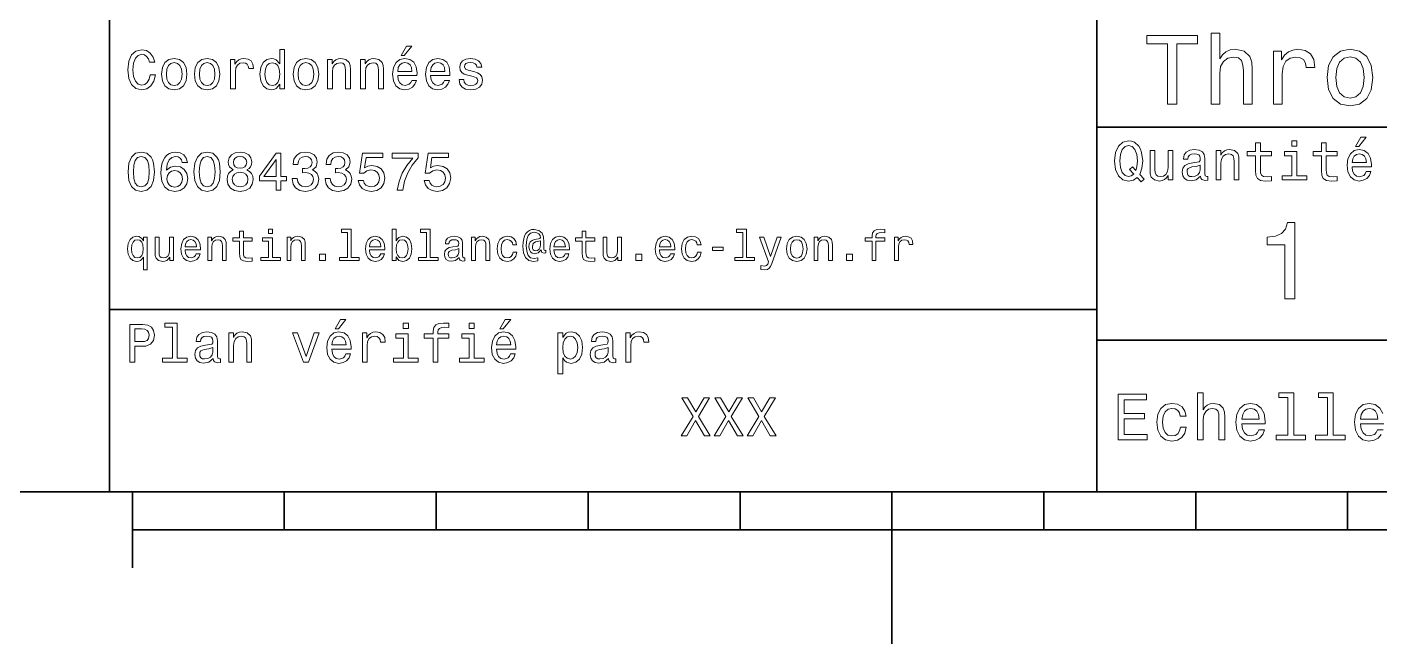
# Model space of a CAD drawing. Extents: x 0 to 297, y 0 to 210.
# Drawn here: x 91.6 to 180.6, y 0 to 40.6 of the extents above; entities that cross this region are included whole.
import ezdxf

# ---------------------------------------------------------------- set-up
doc = ezdxf.new("R2010")
doc.units = 0

msp = doc.modelspace()

# ---------------------------------------------------------------- linework, layer by layer
at = {"color": 7, "lineweight": 35}
for p, q in [((97, 10), (97, 70)), ((162, 10), (162, 70)), ((162, 34), (287, 34)), ((97, 22), (162, 22)), ((162, 20), (287, 20)), ((10, 10), (287, 10)), ((97, 10), (287, 10)), ((98.5, 7.5), (198.5, 7.5))]:
    msp.add_line(p, q, dxfattribs=at)
at = {"color": 7, "lineweight": 35, "ltscale": 0.125}
msp.add_line((98.5, 10), (98.5, 5), dxfattribs=at)
at = {"color": 7, "lineweight": 35, "ltscale": 0.0625}
for p, q in [((108.5, 10), (108.5, 7.5)), ((118.5, 10), (118.5, 7.5)), ((128.5, 10), (128.5, 7.5)), ((138.5, 10), (138.5, 7.5)), ((158.5, 10), (158.5, 7.5)), ((168.5, 10), (168.5, 7.5)), ((178.5, 10), (178.5, 7.5))]:
    msp.add_line(p, q, dxfattribs=at)
at = {"color": 7, "lineweight": 35, "ltscale": 0.25}
msp.add_line((148.5, 10), (148.5, 0), dxfattribs=at)
at = {"color": 7, "lineweight": 13}
for points in [[(169.509369, 35.530258), (170.079971, 35.530258), (170.079971, 37.540344), (170.138336, 38.000721), (170.32637, 38.337894), (170.618164, 38.545387), (171.007202, 38.623199), (171.318451, 38.558357), (171.51297, 38.383286), (171.610229, 38.091499), (171.642654, 37.70245), (171.642654, 35.530258), (172.213257, 35.530258), (172.213257, 37.819164), (172.187317, 38.279537), (172.070602, 38.662102), (171.688049, 39.012245), (171.091507, 39.135445), (170.767288, 39.090057), (170.48848, 38.966858), (170.255051, 38.772331), (170.079971, 38.506485), (170.079971, 40.185879), (169.509369, 40.185879)], [(116.184441, 38.728386), (116.396973, 38.728386), (116.897697, 39.340778), (116.54467, 39.340778)], [(166.649857, 35.530258), (167.246399, 35.530258), (167.246399, 39.485588), (168.608063, 39.485588), (168.608063, 40.030258), (165.281708, 40.030258), (165.281708, 39.485588), (166.649857, 39.485588)], [(99.66787, 37.460373), (99.595818, 37.15778), (99.476944, 36.941643), (99.311241, 36.808357), (99.116714, 36.765129), (98.882568, 36.829971), (98.698845, 37.024494), (98.57637, 37.341499), (98.536743, 37.780979), (98.57637, 38.216858), (98.695244, 38.537464), (98.87896, 38.731987), (99.116714, 38.80043), (99.289627, 38.764408), (99.437317, 38.663544), (99.552597, 38.501442), (99.631844, 38.278099), (99.97406, 38.278099), (99.865997, 38.620316), (99.678673, 38.879681), (99.422913, 39.041786), (99.116714, 39.099422), (98.734871, 39.009365), (98.443085, 38.757202), (98.25576, 38.342937), (98.190926, 37.780979), (98.25576, 37.219021), (98.443085, 36.804756), (98.734871, 36.548992), (99.116714, 36.462536), (99.451729, 36.530979), (99.721901, 36.721901), (99.912827, 37.035301), (100.013687, 37.460373)], [(100.413544, 37.496399), (100.471184, 37.056915), (100.636887, 36.732708), (100.899857, 36.530979), (101.252884, 36.462536), (101.602303, 36.530979), (101.865273, 36.729107), (102.030983, 37.053314), (102.092216, 37.496399), (102.030983, 37.935879), (101.865273, 38.263687), (101.602303, 38.461815), (101.252884, 38.533859), (100.899857, 38.461815), (100.636887, 38.260086), (100.471184, 37.935879)], [(102.58213, 37.496399), (102.639771, 37.056915), (102.805473, 36.732708), (103.068443, 36.530979), (103.421471, 36.462536), (103.770897, 36.530979), (104.033859, 36.729107), (104.19957, 37.053314), (104.260803, 37.496399), (104.19957, 37.935879), (104.033859, 38.263687), (103.770897, 38.461815), (103.421471, 38.533859), (103.068443, 38.461815), (102.805473, 38.260086), (102.639771, 37.935879)], [(104.963257, 36.530979), (105.280258, 36.530979), (105.280258, 37.636887), (105.312683, 37.903458), (105.409943, 38.094379), (105.568443, 38.209652), (105.780983, 38.249279), (105.939484, 38.224064), (106.058357, 38.152016), (106.130402, 38.029537), (106.155617, 37.863831), (106.476227, 37.863831), (106.432999, 38.155621), (106.314117, 38.364552), (106.115997, 38.490635), (105.845825, 38.533859), (105.662102, 38.505043), (105.503601, 38.432995), (105.363113, 38.310516), (105.251442, 38.144814), (105.251442, 38.465416), (104.963257, 38.465416)], [(108.201729, 36.829971), (108.201729, 36.530979), (108.51873, 36.530979), (108.51873, 39.117435), (108.20533, 39.117435), (108.20533, 38.170029), (107.963974, 38.443802), (107.816284, 38.508644), (107.646973, 38.533859), (107.340775, 38.461815), (107.103027, 38.260086), (106.948128, 37.935879), (106.894089, 37.5), (106.948128, 37.064121), (107.103027, 36.736309), (107.340775, 36.530979), (107.646973, 36.462536), (107.816284, 36.487751), (107.967575, 36.552593)], [(109.087898, 37.496399), (109.145531, 37.056915), (109.311241, 36.732708), (109.574203, 36.530979), (109.927231, 36.462536), (110.276657, 36.530979), (110.539627, 36.729107), (110.70533, 37.053314), (110.766571, 37.496399), (110.70533, 37.935879), (110.539627, 38.263687), (110.276657, 38.461815), (109.927231, 38.533859), (109.574203, 38.461815), (109.311241, 38.260086), (109.145531, 37.935879)], [(111.350143, 36.530979), (111.667145, 36.530979), (111.667145, 37.647694), (111.69957, 37.903458), (111.804031, 38.090778), (111.966141, 38.206051), (112.182274, 38.249279), (112.355186, 38.213257), (112.463257, 38.115993), (112.517288, 37.953888), (112.535301, 37.737751), (112.535301, 36.530979), (112.852303, 36.530979), (112.852303, 37.802593), (112.837898, 38.058357), (112.773056, 38.270893), (112.560516, 38.465416), (112.229103, 38.533859), (112.045387, 38.508644), (111.890488, 38.440201), (111.757202, 38.324928), (111.65274, 38.170029), (111.65274, 38.465416), (111.350143, 38.465416)], [(113.51873, 36.530979), (113.835732, 36.530979), (113.835732, 37.647694), (113.868156, 37.903458), (113.972626, 38.090778), (114.134727, 38.206051), (114.350861, 38.249279), (114.523773, 38.213257), (114.631844, 38.115993), (114.685883, 37.953888), (114.703888, 37.737751), (114.703888, 36.530979), (115.020889, 36.530979), (115.020889, 37.802593), (115.006485, 38.058357), (114.941643, 38.270893), (114.729111, 38.465416), (114.39769, 38.533859), (114.213974, 38.508644), (114.059082, 38.440201), (113.925789, 38.324928), (113.821327, 38.170029), (113.821327, 38.465416), (113.51873, 38.465416)], [(115.964699, 37.406338), (117.232712, 37.406338), (117.236313, 37.554035), (117.178673, 37.9683), (117.020172, 38.278099), (116.768013, 38.465416), (116.432999, 38.533859), (116.105186, 38.461815), (115.853027, 38.260086), (115.690918, 37.932278), (115.633286, 37.5), (115.687317, 37.056915), (115.849426, 36.732708), (116.097984, 36.530979), (116.422188, 36.462536), (116.703171, 36.509365), (116.933716, 36.631844), (117.103027, 36.826366), (117.200287, 37.085735), (116.886887, 37.085735), (116.822044, 36.941643), (116.728386, 36.833572), (116.461815, 36.747116), (116.256485, 36.786743), (116.101585, 36.912823), (116.000717, 37.118156), (115.964699, 37.395531)], [(118.133286, 37.406338), (119.401299, 37.406338), (119.4049, 37.554035), (119.34726, 37.9683), (119.188766, 38.278099), (118.9366, 38.465416), (118.601585, 38.533859), (118.273773, 38.461815), (118.021614, 38.260086), (117.859512, 37.932278), (117.801872, 37.5), (117.855911, 37.056915), (118.018013, 36.732708), (118.266571, 36.530979), (118.590775, 36.462536), (118.871758, 36.509365), (119.10231, 36.631844), (119.271614, 36.826366), (119.368881, 37.085735), (119.055481, 37.085735), (118.990631, 36.941643), (118.896973, 36.833572), (118.630402, 36.747116), (118.425072, 36.786743), (118.270172, 36.912823), (118.169312, 37.118156), (118.133286, 37.395531)], [(120.971901, 37.658501), (120.66571, 37.730545), (120.438766, 37.8134), (120.363113, 37.982708), (120.384727, 38.101585), (120.460373, 38.188038), (120.582855, 38.242073), (120.759369, 38.263687), (120.92868, 38.242073), (121.061966, 38.177231), (121.148415, 38.079971), (121.184441, 37.950287), (121.49424, 37.950287), (121.49424, 37.957493), (121.440201, 38.191643), (121.292511, 38.375359), (121.061966, 38.490635), (120.759369, 38.533859), (120.453171, 38.490635), (120.229828, 38.371758), (120.08934, 38.195244), (120.046112, 37.971901), (120.078529, 37.755764), (120.179398, 37.604465), (120.3451, 37.496399), (120.586456, 37.42075), (120.939484, 37.334293), (121.155624, 37.244236), (121.213257, 37.172188), (121.234871, 37.064121), (121.202454, 36.930836), (121.115997, 36.829971), (120.97551, 36.765129), (120.788185, 36.743515), (120.590057, 36.765129), (120.445969, 36.840778), (120.348709, 36.963257), (120.309082, 37.132565), (120.002884, 37.132565), (120.053314, 36.844379), (120.201012, 36.635445), (120.435158, 36.509365), (120.759369, 36.462536), (121.097984, 36.509365), (121.346542, 36.635445), (121.497841, 36.837173), (121.551872, 37.100143), (121.512253, 37.327087), (121.400574, 37.481987), (121.216858, 37.582851)], [(173.626801, 35.530258), (174.197403, 35.530258), (174.197403, 37.520893), (174.255768, 38.000721), (174.430832, 38.344379), (174.716141, 38.551872), (175.098709, 38.623199), (175.384003, 38.577808), (175.597992, 38.448124), (175.727661, 38.227665), (175.773056, 37.929394), (176.350143, 37.929394), (176.272339, 38.454609), (176.058365, 38.830692), (175.701736, 39.057636), (175.215424, 39.135445), (174.884735, 39.083572), (174.599426, 38.953888), (174.346542, 38.733429), (174.145538, 38.435158), (174.145538, 39.012245), (173.626801, 39.012245)], [(177.14769, 37.268009), (177.251434, 36.476944), (177.549713, 35.893372), (178.023056, 35.530258), (178.658508, 35.407059), (179.28746, 35.530258), (179.760803, 35.886887), (180.059082, 36.470459), (180.169312, 37.268009), (180.059082, 38.059078), (179.760803, 38.649136), (179.28746, 39.005764), (178.658508, 39.135445), (178.023056, 39.005764), (177.549713, 38.642651), (177.251434, 38.059078)], [(177.731262, 37.274494), (177.789627, 37.858067), (177.971176, 38.279537), (178.26297, 38.538902), (178.658508, 38.629681), (179.047546, 38.538902), (179.33934, 38.286022), (179.520889, 37.858067), (179.585739, 37.274494), (179.520889, 36.684437), (179.33934, 36.256481), (179.047546, 35.997116), (178.658508, 35.912823), (178.26297, 35.997116), (177.971176, 36.256481), (177.789627, 36.684437)], [(100.737755, 37.5), (100.770172, 37.824207), (100.87104, 38.058357), (101.033142, 38.20245), (101.252884, 38.25288), (101.469017, 38.20245), (101.631126, 38.061958), (101.731987, 37.824207), (101.768013, 37.5), (101.731987, 37.172188), (101.631126, 36.934437), (101.469017, 36.790344), (101.252884, 36.743515), (101.033142, 36.790344), (100.87104, 36.934437), (100.770172, 37.172188)], [(102.906342, 37.5), (102.938759, 37.824207), (103.039627, 38.058357), (103.201729, 38.20245), (103.421471, 38.25288), (103.637611, 38.20245), (103.799713, 38.061958), (103.900574, 37.824207), (103.9366, 37.5), (103.900574, 37.172188), (103.799713, 36.934437), (103.637611, 36.790344), (103.421471, 36.743515), (103.201729, 36.790344), (103.039627, 36.934437), (102.938759, 37.172188)], [(107.701012, 38.249279), (107.909943, 38.198845), (108.068443, 38.058357), (108.162102, 37.824207), (108.198128, 37.5), (108.162102, 37.172188), (108.068443, 36.938038), (107.909943, 36.793949), (107.701012, 36.747116), (107.502884, 36.793949), (107.351585, 36.938038), (107.250717, 37.175793), (107.2183, 37.5), (107.250717, 37.820606), (107.351585, 38.054756), (107.502884, 38.198845)], [(109.412102, 37.5), (109.444527, 37.824207), (109.545387, 38.058357), (109.707489, 38.20245), (109.927231, 38.25288), (110.143372, 38.20245), (110.305473, 38.061958), (110.406342, 37.824207), (110.44236, 37.5), (110.406342, 37.172188), (110.305473, 36.934437), (110.143372, 36.790344), (109.927231, 36.743515), (109.707489, 36.790344), (109.545387, 36.934437), (109.444527, 37.172188)], [(115.964699, 37.672909), (116.004318, 37.921471), (116.101585, 38.105186), (116.249283, 38.216858), (116.443802, 38.256485), (116.634727, 38.216858), (116.782425, 38.105186), (116.872482, 37.921471), (116.9049, 37.672909)], [(118.133286, 37.672909), (118.172913, 37.921471), (118.270172, 38.105186), (118.41787, 38.216858), (118.612396, 38.256485), (118.803314, 38.216858), (118.951012, 38.105186), (119.041069, 37.921471), (119.073486, 37.672909)], [(164.642654, 30.685879), (164.916428, 30.401297), (165.107346, 30.592218), (164.811966, 30.894812), (164.963257, 31.305475), (165.010086, 31.780979), (164.941635, 32.339336), (164.862396, 32.56628), (164.757919, 32.753601), (164.46254, 33.009365), (164.282425, 33.074207), (164.08429, 33.099422), (163.702454, 33.009365), (163.41066, 32.757202), (163.223343, 32.342937), (163.158508, 31.780979), (163.223343, 31.219019), (163.407059, 30.804754), (163.698853, 30.54899), (164.08429, 30.462536), (164.39769, 30.520172)], [(172.438034, 32.130402), (172.438034, 31.161383), (172.459656, 30.847982), (172.560516, 30.631844), (172.762253, 30.505762), (173.104462, 30.462536), (173.479111, 30.480547), (173.479111, 30.754322), (173.205338, 30.732708), (172.956772, 30.761526), (172.823486, 30.851583), (172.765854, 31.002882), (172.755035, 31.215418), (172.755035, 32.130402), (173.479111, 32.130402), (173.479111, 32.400574), (172.755035, 32.400574), (172.755035, 32.966137), (172.438034, 32.966137), (172.438034, 32.400574), (171.890488, 32.400574), (171.890488, 32.130402)], [(175.161377, 33.117435), (174.82637, 33.117435), (174.82637, 32.757202), (175.161377, 32.757202)], [(176.775223, 32.130402), (176.775223, 31.161383), (176.796829, 30.847982), (176.89769, 30.631844), (177.099426, 30.505762), (177.44165, 30.462536), (177.816284, 30.480547), (177.816284, 30.754322), (177.542511, 30.732708), (177.293945, 30.761526), (177.16066, 30.851583), (177.103027, 31.002882), (177.092224, 31.215418), (177.092224, 32.130402), (177.816284, 32.130402), (177.816284, 32.400574), (177.092224, 32.400574), (177.092224, 32.966137), (176.775223, 32.966137), (176.775223, 32.400574), (176.227661, 32.400574), (176.227661, 32.130402)], [(179.015854, 32.728386), (179.228394, 32.728386), (179.729111, 33.340778), (179.376083, 33.340778)], [(98.216141, 31.071325), (98.270172, 30.505762), (98.439484, 30.102304), (98.709656, 29.857347), (99.084297, 29.778097), (99.45533, 29.857347), (99.725502, 30.102304), (99.891212, 30.505762), (99.948845, 31.071325), (99.891212, 31.633286), (99.822769, 31.856628), (99.725502, 32.040344), (99.45533, 32.285301), (99.084297, 32.368156), (98.709656, 32.285301), (98.439484, 32.036743), (98.270172, 31.633286)], [(98.561958, 31.071325), (98.590775, 31.507204), (98.680832, 31.820604), (98.842941, 32.004322), (99.084297, 32.069164), (99.322044, 32.004322), (99.484146, 31.820604), (99.574211, 31.507204), (99.603027, 31.071325), (99.574211, 30.631844), (99.484146, 30.318443), (99.322044, 30.134726), (99.084297, 30.073486), (98.842941, 30.134726), (98.680832, 30.318443), (98.590775, 30.631844)], [(102.117432, 31.676512), (102.048988, 31.9683), (101.890488, 32.184437), (101.645531, 32.321323), (101.328529, 32.368156), (101.115997, 32.342937), (100.932274, 32.274494), (100.770172, 32.162823), (100.633286, 32.004322), (100.525215, 31.806194), (100.445969, 31.56484), (100.395531, 31.280258), (100.381126, 30.959654), (100.438759, 30.448126), (100.615273, 30.077089), (100.899857, 29.853746), (101.288902, 29.778097), (101.638329, 29.842939), (101.9049, 30.012247), (102.077812, 30.278818), (102.139046, 30.617435), (102.077812, 30.959654), (101.912102, 31.222622), (101.656342, 31.388329), (101.33934, 31.445965), (100.997116, 31.373919), (100.741356, 31.168587), (100.795387, 31.56484), (100.91066, 31.849422), (101.087173, 32.01873), (101.33213, 32.076366), (101.512245, 32.04755), (101.649132, 31.971901), (101.739197, 31.845821), (101.786026, 31.676512)], [(102.553314, 31.071325), (102.607346, 30.505762), (102.776657, 30.102304), (103.046829, 29.857347), (103.421471, 29.778097), (103.792511, 29.857347), (104.062683, 30.102304), (104.228386, 30.505762), (104.286026, 31.071325), (104.228386, 31.633286), (104.159943, 31.856628), (104.062683, 32.040344), (103.792511, 32.285301), (103.421471, 32.368156), (103.046829, 32.285301), (102.776657, 32.036743), (102.607346, 31.633286)], [(102.899139, 31.071325), (102.927956, 31.507204), (103.018013, 31.820604), (103.180115, 32.004322), (103.421471, 32.069164), (103.659225, 32.004322), (103.821327, 31.820604), (103.911385, 31.507204), (103.940201, 31.071325), (103.911385, 30.631844), (103.821327, 30.318443), (103.659225, 30.134726), (103.421471, 30.073486), (103.180115, 30.134726), (103.018013, 30.318443), (102.927956, 30.631844)], [(105.143372, 31.197405), (104.959656, 31.09654), (104.833572, 30.956051), (104.754326, 30.779539), (104.729111, 30.567001), (104.786743, 30.246397), (104.952454, 29.997837), (105.222626, 29.839336), (105.590057, 29.778097), (105.953888, 29.839336), (106.22406, 29.997837), (106.389771, 30.246397), (106.451012, 30.567001), (106.422188, 30.779539), (106.346542, 30.956051), (106.216858, 31.09654), (106.036743, 31.197405), (106.180832, 31.283861), (106.2817, 31.402737), (106.342941, 31.546829), (106.364555, 31.723343), (106.306915, 31.979107), (106.155617, 32.184437), (105.91066, 32.317722), (105.590057, 32.368156), (105.265854, 32.317722), (105.020897, 32.184437), (104.865997, 31.979107), (104.811958, 31.723343), (104.829971, 31.546829), (104.891212, 31.402737)], [(105.154182, 31.694523), (105.182999, 31.853025), (105.269455, 31.975504), (105.406342, 32.051151), (105.590057, 32.079971), (105.770172, 32.051151), (105.907059, 31.975504), (105.993515, 31.853025), (106.02594, 31.694523), (105.993515, 31.532419), (105.907059, 31.40634), (105.770172, 31.323486), (105.590057, 31.298271), (105.406342, 31.327089), (105.269455, 31.40634), (105.182999, 31.532419)], [(107.956772, 29.850143), (108.280983, 29.850143), (108.280983, 30.46974), (108.637611, 30.46974), (108.637611, 30.757925), (108.280983, 30.757925), (108.280983, 32.296108), (107.953171, 32.296108), (106.85807, 30.786743), (106.85807, 30.46974), (107.956772, 30.46974)], [(109.019455, 30.635447), (109.019455, 30.610229), (109.077087, 30.264408), (109.246399, 30.005043), (109.51297, 29.839336), (109.865997, 29.778097), (110.240631, 29.839336), (110.521614, 29.997837), (110.701729, 30.25), (110.766571, 30.574207), (110.737755, 30.786743), (110.658501, 30.959654), (110.528816, 31.092939), (110.355911, 31.190201), (110.590057, 31.384726), (110.672913, 31.694523), (110.618874, 31.975504), (110.463974, 32.188038), (110.211815, 32.321323), (109.865997, 32.368156), (109.541786, 32.310516), (109.293228, 32.152016), (109.131126, 31.899855), (109.077087, 31.56484), (109.077087, 31.539625), (109.397697, 31.539625), (109.426514, 31.770172), (109.520172, 31.935879), (109.671471, 32.036743), (109.884003, 32.072765), (110.071327, 32.043949), (110.208214, 31.9683), (110.291069, 31.845821), (110.323486, 31.680115), (110.291069, 31.503601), (110.204613, 31.384726), (110.053314, 31.312679), (109.847984, 31.291065), (109.707489, 31.294668), (109.707489, 31.010086), (109.884003, 31.01729), (110.110947, 30.984869), (110.280258, 30.898415), (110.381126, 30.757925), (110.417145, 30.574207), (110.377518, 30.365273), (110.273056, 30.210375), (110.107346, 30.113111), (109.887604, 30.08069), (109.66066, 30.116714), (109.494957, 30.224783), (109.390488, 30.397694), (109.350861, 30.635447)], [(111.188042, 30.635447), (111.188042, 30.610229), (111.245674, 30.264408), (111.414986, 30.005043), (111.681557, 29.839336), (112.034584, 29.778097), (112.409225, 29.839336), (112.690201, 29.997837), (112.870316, 30.25), (112.935158, 30.574207), (112.906342, 30.786743), (112.827087, 30.959654), (112.697403, 31.092939), (112.524498, 31.190201), (112.758644, 31.384726), (112.841499, 31.694523), (112.78746, 31.975504), (112.632568, 32.188038), (112.380402, 32.321323), (112.034584, 32.368156), (111.710373, 32.310516), (111.461815, 32.152016), (111.299713, 31.899855), (111.245674, 31.56484), (111.245674, 31.539625), (111.566284, 31.539625), (111.5951, 31.770172), (111.688759, 31.935879), (111.840057, 32.036743), (112.052597, 32.072765), (112.239914, 32.043949), (112.376801, 31.9683), (112.459656, 31.845821), (112.492073, 31.680115), (112.459656, 31.503601), (112.373199, 31.384726), (112.221901, 31.312679), (112.016571, 31.291065), (111.876083, 31.294668), (111.876083, 31.010086), (112.052597, 31.01729), (112.279541, 30.984869), (112.448845, 30.898415), (112.549713, 30.757925), (112.585732, 30.574207), (112.546112, 30.365273), (112.441643, 30.210375), (112.27594, 30.113111), (112.056198, 30.08069), (111.829254, 30.116714), (111.663544, 30.224783), (111.559074, 30.397694), (111.519455, 30.635447)], [(113.371033, 30.502161), (113.450287, 30.206772), (113.626801, 29.976225), (113.886169, 29.832132), (114.217575, 29.778097), (114.581413, 29.842939), (114.865997, 30.019451), (115.046112, 30.300432), (115.114555, 30.660662), (115.053314, 30.995676), (114.880402, 31.258644), (114.610229, 31.427954), (114.260803, 31.489193), (113.990631, 31.445965), (113.7817, 31.327089), (113.882568, 32.000721), (114.977661, 32.000721), (114.977661, 32.296108), (113.641212, 32.296108), (113.443085, 30.970461), (113.73127, 30.970461), (113.940201, 31.139769), (114.206772, 31.201008), (114.437317, 31.161383), (114.613831, 31.046108), (114.725502, 30.869596), (114.765129, 30.642651), (114.725502, 30.415705), (114.610229, 30.239193), (114.433716, 30.127522), (114.206772, 30.087896), (114.015854, 30.113111), (113.868156, 30.195965), (113.760086, 30.325647), (113.706055, 30.502161)], [(115.932281, 29.850143), (116.296112, 29.850143), (116.414986, 30.444523), (116.623917, 30.999279), (116.919312, 31.514408), (117.304756, 31.997118), (117.304756, 32.296108), (115.590057, 32.296108), (115.590057, 31.9683), (116.958939, 31.9683), (116.562683, 31.481987), (116.263687, 30.974062), (116.054756, 30.433718)], [(117.708214, 30.502161), (117.78746, 30.206772), (117.963974, 29.976225), (118.223343, 29.832132), (118.554756, 29.778097), (118.918587, 29.842939), (119.203171, 30.019451), (119.383286, 30.300432), (119.451729, 30.660662), (119.390488, 30.995676), (119.217583, 31.258644), (118.947403, 31.427954), (118.597984, 31.489193), (118.327812, 31.445965), (118.118881, 31.327089), (118.219742, 32.000721), (119.314842, 32.000721), (119.314842, 32.296108), (117.978386, 32.296108), (117.780258, 30.970461), (118.068443, 30.970461), (118.277374, 31.139769), (118.543945, 31.201008), (118.774498, 31.161383), (118.951012, 31.046108), (119.062683, 30.869596), (119.10231, 30.642651), (119.062683, 30.415705), (118.947403, 30.239193), (118.770897, 30.127522), (118.543945, 30.087896), (118.353027, 30.113111), (118.20533, 30.195965), (118.09726, 30.325647), (118.043228, 30.502161)], [(164.41571, 30.916426), (164.260803, 30.801151), (164.08429, 30.765129), (163.850143, 30.829971), (163.666428, 31.024494), (163.543945, 31.341497), (163.504318, 31.780979), (163.543945, 32.216858), (163.662827, 32.537464), (163.846542, 32.731987), (164.08429, 32.80043), (164.318451, 32.731987), (164.502167, 32.533859), (164.621033, 32.213257), (164.664261, 31.780979), (164.631851, 31.40634), (164.5634, 31.150576), (164.329254, 31.395533), (164.13472, 31.211815)], [(166.998566, 32.465416), (166.681549, 32.465416), (166.681549, 31.348703), (166.645538, 31.089336), (166.541061, 30.902016), (166.378967, 30.786743), (166.166428, 30.750719), (165.997116, 30.779539), (165.889053, 30.865993), (165.827805, 31.013687), (165.8134, 31.222622), (165.8134, 32.465416), (165.496399, 32.465416), (165.496399, 31.193804), (165.507202, 30.93804), (165.575653, 30.725504), (165.784576, 30.530979), (166.119598, 30.462536), (166.299713, 30.487751), (166.454605, 30.552593), (166.587891, 30.664265), (166.695969, 30.826368), (166.695969, 30.530979), (166.998566, 30.530979)], [(168.824921, 30.78314), (168.824921, 30.772333), (168.842941, 30.649855), (168.896973, 30.5634), (169.123917, 30.494957), (169.30043, 30.523775), (169.30043, 30.768732), (169.224777, 30.757925), (169.123917, 30.804754), (169.105911, 30.948847), (169.105911, 31.950287), (169.062683, 32.206051), (168.9366, 32.386166), (168.716858, 32.494236), (168.407059, 32.533859), (168.104462, 32.490635), (167.881119, 32.368156), (167.740631, 32.177231), (167.693802, 31.925072), (167.693802, 31.903458), (167.978394, 31.903458), (168.003601, 32.054756), (168.082855, 32.162823), (168.21254, 32.227665), (168.396255, 32.25288), (168.572769, 32.234871), (168.698853, 32.180836), (168.77449, 32.087173), (168.799713, 31.957493), (168.785309, 31.806194), (168.727661, 31.730547), (168.583572, 31.694523), (168.3134, 31.665705), (168.003601, 31.600864), (167.783859, 31.48559), (167.654175, 31.305475), (167.614548, 31.038904), (167.650574, 30.801151), (167.762253, 30.62464), (167.942368, 30.512968), (168.190918, 30.473343), (168.52594, 30.54899)], [(169.844376, 30.530979), (170.161377, 30.530979), (170.161377, 31.647694), (170.193802, 31.903458), (170.298279, 32.090778), (170.460373, 32.206051), (170.676514, 32.249279), (170.849426, 32.213257), (170.957489, 32.115993), (171.011536, 31.95389), (171.029541, 31.737751), (171.029541, 30.530979), (171.346542, 30.530979), (171.346542, 31.802593), (171.332138, 32.058357), (171.267288, 32.270893), (171.054749, 32.465416), (170.723343, 32.533859), (170.539627, 32.508644), (170.38472, 32.440201), (170.251434, 32.324928), (170.146973, 32.170029), (170.146973, 32.465416), (169.844376, 32.465416)], [(175.150574, 30.79755), (175.150574, 32.400574), (174.336456, 32.400574), (174.336456, 32.130402), (174.833572, 32.130402), (174.833572, 30.79755), (174.185165, 30.79755), (174.185165, 30.530979), (175.806198, 30.530979), (175.806198, 30.79755)], [(178.796112, 31.40634), (180.064117, 31.40634), (180.067719, 31.554033), (180.010086, 31.9683), (179.851593, 32.278099), (179.599426, 32.465416), (179.264404, 32.533859), (178.9366, 32.461815), (178.684433, 32.260086), (178.522339, 31.932276), (178.464691, 31.5), (178.518738, 31.056915), (178.680832, 30.732708), (178.929398, 30.530979), (179.253601, 30.462536), (179.534576, 30.509365), (179.765137, 30.631844), (179.934433, 30.826368), (180.031708, 31.085733), (179.718292, 31.085733), (179.653458, 30.941643), (179.559799, 30.833572), (179.293228, 30.747118), (179.087891, 30.786743), (178.932999, 30.912823), (178.832138, 31.118155), (178.796112, 31.395533)], [(178.796112, 31.672911), (178.835739, 31.921469), (178.932999, 32.105186), (179.080688, 32.216858), (179.275208, 32.256485), (179.466141, 32.216858), (179.613831, 32.105186), (179.703888, 31.921469), (179.736313, 31.672911)], [(107.16066, 30.757925), (107.956772, 31.878241), (107.956772, 30.757925)], [(168.78891, 31.208212), (168.745682, 31.020893), (168.630402, 30.876801), (168.457489, 30.78314), (168.244965, 30.750719), (168.108063, 30.768732), (168.010803, 30.826368), (167.94957, 30.927233), (167.931549, 31.067722), (167.945969, 31.193804), (168.003601, 31.283861), (168.234146, 31.384726), (168.52594, 31.427954), (168.78891, 31.514408)], [(101.789627, 30.613832), (101.75, 30.386887), (101.649132, 30.213976), (101.48703, 30.098703), (101.285301, 30.062679), (101.072769, 30.098703), (100.91066, 30.210375), (100.806198, 30.383286), (100.773773, 30.610229), (100.809799, 30.833572), (100.91066, 31.002882), (101.07637, 31.11095), (101.299713, 31.150576), (101.49424, 31.11095), (101.649132, 31.006483), (101.75, 30.837175)], [(105.074928, 30.574207), (105.107346, 30.765129), (105.211815, 30.909222), (105.373917, 31.002882), (105.590057, 31.035301), (105.802597, 31.002882), (105.964699, 30.909222), (106.069168, 30.765129), (106.105186, 30.574207), (106.069168, 30.368876), (105.964699, 30.213976), (105.802597, 30.113111), (105.590057, 30.08069), (105.373917, 30.113111), (105.211815, 30.213976), (105.107346, 30.368876)], [(174.370316, 22.700289), (175.025925, 22.700289), (175.025925, 27.736313), (174.536011, 27.736313), (174.406326, 27.296831), (174.146973, 27.001442), (173.750717, 26.828531), (173.203171, 26.770893), (173.203171, 26.259367), (174.370316, 26.259367)], [(99.221901, 26.533142), (99.132568, 26.662825), (99.0317, 26.755045), (98.913544, 26.806917), (98.778099, 26.827091), (98.533142, 26.769453), (98.342941, 26.60807), (98.219017, 26.348703), (98.175789, 26), (98.219017, 25.648417), (98.342941, 25.38905), (98.533142, 25.224785), (98.778099, 25.170031), (98.913544, 25.187321), (99.028816, 25.236313), (99.129684, 25.325649), (99.221901, 25.461096), (99.221901, 24.62536), (99.475502, 24.62536), (99.475502, 26.772335), (99.221901, 26.772335)], [(101.198845, 26.772335), (100.945244, 26.772335), (100.945244, 25.878963), (100.916428, 25.671471), (100.832855, 25.521614), (100.703171, 25.429396), (100.533142, 25.400578), (100.397697, 25.423632), (100.311241, 25.492796), (100.262245, 25.610952), (100.250717, 25.778099), (100.250717, 26.772335), (99.997116, 26.772335), (99.997116, 25.755045), (100.00576, 25.550434), (100.060516, 25.380404), (100.227669, 25.224785), (100.495674, 25.170031), (100.639771, 25.190203), (100.763687, 25.242075), (100.870316, 25.331413), (100.956772, 25.461096), (100.956772, 25.224785), (101.198845, 25.224785)], [(101.96254, 25.925074), (102.976944, 25.925074), (102.979828, 26.043228), (102.933716, 26.374641), (102.806915, 26.622478), (102.605186, 26.772335), (102.337173, 26.827091), (102.074928, 26.769453), (101.873199, 26.60807), (101.743515, 26.345821), (101.697403, 26), (101.740631, 25.645535), (101.870316, 25.386168), (102.069168, 25.224785), (102.328529, 25.170031), (102.553314, 25.207495), (102.737755, 25.305477), (102.873199, 25.461096), (102.951012, 25.668589), (102.700287, 25.668589), (102.648415, 25.553314), (102.573486, 25.46686), (102.360229, 25.397696), (102.195969, 25.429396), (102.072044, 25.53026), (101.991356, 25.694525), (101.96254, 25.916428)], [(103.475502, 25.224785), (103.729103, 25.224785), (103.729103, 26.118156), (103.755043, 26.322767), (103.838615, 26.472624), (103.9683, 26.564842), (104.141212, 26.599424), (104.279541, 26.570606), (104.365997, 26.492796), (104.409225, 26.363113), (104.42363, 26.190203), (104.42363, 25.224785), (104.677231, 25.224785), (104.677231, 26.242077), (104.665703, 26.446688), (104.613831, 26.616716), (104.443802, 26.772335), (104.178673, 26.827091), (104.0317, 26.806917), (103.907784, 26.752163), (103.801155, 26.659943), (103.717575, 26.536024), (103.717575, 26.772335), (103.475502, 26.772335)], [(105.55043, 26.504324), (105.55043, 25.729107), (105.567726, 25.478388), (105.648415, 25.305477), (105.809799, 25.204613), (106.083572, 25.170031), (106.383286, 25.184439), (106.383286, 25.40346), (106.164261, 25.386168), (105.965416, 25.409224), (105.858788, 25.48127), (105.812683, 25.602306), (105.804031, 25.772335), (105.804031, 26.504324), (106.383286, 26.504324), (106.383286, 26.720463), (105.804031, 26.720463), (105.804031, 27.172913), (105.55043, 27.172913), (105.55043, 26.720463), (105.112389, 26.720463), (105.112389, 26.504324)], [(107.720459, 25.438042), (107.720459, 26.720463), (107.069168, 26.720463), (107.069168, 26.504324), (107.466858, 26.504324), (107.466858, 25.438042), (106.948128, 25.438042), (106.948128, 25.224785), (108.244957, 25.224785), (108.244957, 25.438042)], [(107.729111, 27.293949), (107.461098, 27.293949), (107.461098, 27.005764), (107.729111, 27.005764)], [(108.680115, 25.224785), (108.933716, 25.224785), (108.933716, 26.118156), (108.959656, 26.322767), (109.043228, 26.472624), (109.172913, 26.564842), (109.345825, 26.599424), (109.484146, 26.570606), (109.570602, 26.492796), (109.613831, 26.363113), (109.628242, 26.190203), (109.628242, 25.224785), (109.881844, 25.224785), (109.881844, 26.242077), (109.870316, 26.446688), (109.818443, 26.616716), (109.648415, 26.772335), (109.383286, 26.827091), (109.236313, 26.806917), (109.112389, 26.752163), (109.00576, 26.659943), (108.922188, 26.536024), (108.922188, 26.772335), (108.680115, 26.772335)], [(112.654175, 27.080692), (112.654175, 25.438042), (112.132561, 25.438042), (112.132561, 25.224785), (113.426514, 25.224785), (113.426514, 25.438042), (112.907776, 25.438042), (112.907776, 27.293949), (112.256485, 27.293949), (112.256485, 27.080692)], [(114.106628, 25.925074), (115.121033, 25.925074), (115.123917, 26.043228), (115.077805, 26.374641), (114.951004, 26.622478), (114.749283, 26.772335), (114.481262, 26.827091), (114.219017, 26.769453), (114.017288, 26.60807), (113.887604, 26.345821), (113.841499, 26), (113.884727, 25.645535), (114.014404, 25.386168), (114.213257, 25.224785), (114.472626, 25.170031), (114.697403, 25.207495), (114.881844, 25.305477), (115.017288, 25.461096), (115.0951, 25.668589), (114.844376, 25.668589), (114.792503, 25.553314), (114.717575, 25.46686), (114.504318, 25.397696), (114.340057, 25.429396), (114.216141, 25.53026), (114.135445, 25.694525), (114.106628, 25.916428)], [(115.858788, 25.463978), (116.046112, 25.242075), (116.302589, 25.170031), (116.544662, 25.224785), (116.737747, 25.38905), (116.858788, 25.651299), (116.9049, 26), (116.858788, 26.348703), (116.734871, 26.60807), (116.544662, 26.769453), (116.302589, 26.827091), (116.048988, 26.752163), (115.945244, 26.659943), (115.858788, 26.536024), (115.858788, 27.293949), (115.605186, 27.293949), (115.605186, 25.224785), (115.858788, 25.224785)], [(117.858788, 27.080692), (117.858788, 25.438042), (117.337173, 25.438042), (117.337173, 25.224785), (118.631119, 25.224785), (118.631119, 25.438042), (118.112389, 25.438042), (118.112389, 27.293949), (117.46109, 27.293949), (117.46109, 27.080692)], [(120.008644, 25.426514), (120.008644, 25.417868), (120.023056, 25.319885), (120.066284, 25.250721), (120.247841, 25.195967), (120.389046, 25.219021), (120.389046, 25.414986), (120.328529, 25.406342), (120.247841, 25.443806), (120.233429, 25.559078), (120.233429, 26.360231), (120.198845, 26.564842), (120.097984, 26.708935), (119.922188, 26.795389), (119.674347, 26.827091), (119.432274, 26.792507), (119.253601, 26.694525), (119.141212, 26.541788), (119.103745, 26.340059), (119.103745, 26.322767), (119.331413, 26.322767), (119.351585, 26.443806), (119.414986, 26.53026), (119.51873, 26.582134), (119.665703, 26.602306), (119.806915, 26.587896), (119.907776, 26.54467), (119.9683, 26.469742), (119.988472, 26.365995), (119.976944, 26.244957), (119.930832, 26.184439), (119.815559, 26.155621), (119.599426, 26.132566), (119.351585, 26.080692), (119.175797, 25.988474), (119.072044, 25.844381), (119.040344, 25.631124), (119.069168, 25.440924), (119.158501, 25.299713), (119.302597, 25.210375), (119.501442, 25.178675), (119.769455, 25.239195)], [(120.824203, 25.224785), (121.077812, 25.224785), (121.077812, 26.118156), (121.103745, 26.322767), (121.187317, 26.472624), (121.317001, 26.564842), (121.489914, 26.599424), (121.628242, 26.570606), (121.714699, 26.492796), (121.757927, 26.363113), (121.772339, 26.190203), (121.772339, 25.224785), (122.02594, 25.224785), (122.02594, 26.242077), (122.014412, 26.446688), (121.96254, 26.616716), (121.792511, 26.772335), (121.527374, 26.827091), (121.380402, 26.806917), (121.256485, 26.752163), (121.149857, 26.659943), (121.066284, 26.536024), (121.066284, 26.772335), (120.824203, 26.772335)], [(123.54467, 26.259367), (123.795387, 26.259367), (123.743515, 26.489914), (123.619598, 26.671471), (123.426514, 26.783863), (123.175797, 26.827091), (122.899139, 26.769453), (122.688759, 26.60807), (122.556198, 26.345821), (122.510086, 25.994238), (122.553314, 25.645535), (122.682999, 25.386168), (122.887611, 25.224785), (123.167145, 25.170031), (123.414986, 25.213257), (123.60807, 25.334295), (123.740631, 25.524496), (123.798271, 25.778099), (123.556198, 25.778099), (123.51297, 25.616716), (123.432281, 25.495678), (123.317001, 25.42075), (123.175797, 25.397696), (123, 25.43516), (122.873199, 25.550434), (122.795387, 25.737753), (122.769455, 26.002882), (122.795387, 26.262249), (122.876083, 26.449568), (123.005768, 26.564842), (123.175797, 26.605188), (123.325653, 26.579252), (123.438042, 26.51297), (123.51297, 26.40346)], [(125.708939, 25.734871), (125.708939, 25.902018), (125.662827, 25.893373), (125.60807, 25.913546), (125.590782, 25.974064), (125.590782, 26.446688), (125.567726, 26.780981), (125.47551, 27.02882), (125.259369, 27.213257), (124.956772, 27.279539), (124.780983, 27.262249), (124.631126, 27.210375), (124.501442, 27.12392), (124.397697, 27.002882), (124.317001, 26.850145), (124.259369, 26.662825), (124.224785, 26.438042), (124.213257, 26.184439), (124.253601, 25.737753), (124.383286, 25.42075), (124.599426, 25.230549), (124.907784, 25.170031), (125.190201, 25.216139), (125.190201, 25.406342), (124.942368, 25.360231), (124.703171, 25.409224), (124.54467, 25.567724), (124.458214, 25.835735), (124.432281, 26.224785), (124.461098, 26.605188), (124.559082, 26.876081), (124.717583, 27.040346), (124.948128, 27.095102), (125.123917, 27.063402), (125.253601, 26.988474), (125.334297, 26.876081), (125.363113, 26.746399), (125.331413, 26.682999), (125.244957, 26.654179), (124.96254, 26.610952), (124.806915, 26.547552), (124.694527, 26.449568), (124.628242, 26.314121), (124.60807, 26.135448), (124.634003, 25.942364), (124.706055, 25.798271), (124.824211, 25.708935), (124.979828, 25.680117), (125.207497, 25.740635), (125.400574, 25.930836), (125.400574, 25.913546), (125.446686, 25.760807), (125.605186, 25.714699)], [(126.250725, 25.925074), (127.265129, 25.925074), (127.268013, 26.043228), (127.221909, 26.374641), (127.0951, 26.622478), (126.893372, 26.772335), (126.625366, 26.827091), (126.363113, 26.769453), (126.161385, 26.60807), (126.0317, 26.345821), (125.985596, 26), (126.028824, 25.645535), (126.158501, 25.386168), (126.357353, 25.224785), (126.616714, 25.170031), (126.841499, 25.207495), (127.02594, 25.305477), (127.161385, 25.461096), (127.239197, 25.668589), (126.988472, 25.668589), (126.9366, 25.553314), (126.861671, 25.46686), (126.648415, 25.397696), (126.484154, 25.429396), (126.360229, 25.53026), (126.279541, 25.694525), (126.250725, 25.916428)], [(128.103745, 26.504324), (128.103745, 25.729107), (128.121033, 25.478388), (128.201736, 25.305477), (128.363113, 25.204613), (128.636887, 25.170031), (128.9366, 25.184439), (128.9366, 25.40346), (128.717575, 25.386168), (128.518738, 25.409224), (128.412109, 25.48127), (128.365997, 25.602306), (128.357346, 25.772335), (128.357346, 26.504324), (128.9366, 26.504324), (128.9366, 26.720463), (128.357346, 26.720463), (128.357346, 27.172913), (128.103745, 27.172913), (128.103745, 26.720463), (127.66571, 26.720463), (127.66571, 26.504324)], [(130.69165, 26.772335), (130.438049, 26.772335), (130.438049, 25.878963), (130.409225, 25.671471), (130.325653, 25.521614), (130.195969, 25.429396), (130.02594, 25.400578), (129.890488, 25.423632), (129.804031, 25.492796), (129.755051, 25.610952), (129.743515, 25.778099), (129.743515, 26.772335), (129.489914, 26.772335), (129.489914, 25.755045), (129.498566, 25.550434), (129.553314, 25.380404), (129.720459, 25.224785), (129.98848, 25.170031), (130.132568, 25.190203), (130.256485, 25.242075), (130.363113, 25.331413), (130.44957, 25.461096), (130.44957, 25.224785), (130.69165, 25.224785)], [(133.190201, 25.925074), (134.20462, 25.925074), (134.207489, 26.043228), (134.161392, 26.374641), (134.034592, 26.622478), (133.832855, 26.772335), (133.56485, 26.827091), (133.302597, 26.769453), (133.100861, 26.60807), (132.971191, 26.345821), (132.925079, 26), (132.968307, 25.645535), (133.097992, 25.386168), (133.296829, 25.224785), (133.556198, 25.170031), (133.780975, 25.207495), (133.965424, 25.305477), (134.100861, 25.461096), (134.17868, 25.668589), (133.927963, 25.668589), (133.876083, 25.553314), (133.801147, 25.46686), (133.587906, 25.397696), (133.42363, 25.429396), (133.299713, 25.53026), (133.219025, 25.694525), (133.190201, 25.916428)], [(135.688766, 26.259367), (135.939484, 26.259367), (135.887604, 26.489914), (135.763702, 26.671471), (135.570618, 26.783863), (135.319885, 26.827091), (135.043228, 26.769453), (134.832855, 26.60807), (134.700287, 26.345821), (134.654175, 25.994238), (134.697418, 25.645535), (134.827087, 25.386168), (135.031708, 25.224785), (135.311249, 25.170031), (135.559082, 25.213257), (135.752167, 25.334295), (135.884735, 25.524496), (135.942368, 25.778099), (135.700287, 25.778099), (135.657074, 25.616716), (135.57637, 25.495678), (135.461105, 25.42075), (135.319885, 25.397696), (135.144104, 25.43516), (135.017303, 25.550434), (134.939484, 25.737753), (134.913544, 26.002882), (134.939484, 26.262249), (135.020172, 26.449568), (135.149857, 26.564842), (135.319885, 26.605188), (135.469742, 26.579252), (135.582138, 26.51297), (135.657074, 26.40346)], [(138.677246, 27.080692), (138.677246, 25.438042), (138.155624, 25.438042), (138.155624, 25.224785), (139.44957, 25.224785), (139.44957, 25.438042), (138.930847, 25.438042), (138.930847, 27.293949), (138.279541, 27.293949), (138.279541, 27.080692)], [(140.948135, 26.772335), (140.504333, 25.49856), (140.069168, 26.772335), (139.792511, 26.772335), (140.380402, 25.13833), (140.328537, 24.994238), (140.247849, 24.896255), (140.112396, 24.864553), (139.878967, 24.893373), (139.878967, 24.648417), (140.123932, 24.62536), (140.299713, 24.648417), (140.423645, 24.720463), (140.51297, 24.844381), (140.59079, 25.025938), (141.219025, 26.772335)], [(141.567734, 25.99712), (141.613831, 25.645535), (141.746399, 25.386168), (141.956787, 25.224785), (142.239197, 25.170031), (142.518738, 25.224785), (142.729111, 25.383286), (142.861679, 25.642653), (142.910675, 25.99712), (142.861679, 26.348703), (142.729111, 26.610952), (142.518738, 26.769453), (142.239197, 26.827091), (141.956787, 26.769453), (141.746399, 26.60807), (141.613831, 26.348703)], [(143.377533, 25.224785), (143.631134, 25.224785), (143.631134, 26.118156), (143.657074, 26.322767), (143.740646, 26.472624), (143.870331, 26.564842), (144.043243, 26.599424), (144.181564, 26.570606), (144.268021, 26.492796), (144.311249, 26.363113), (144.325653, 26.190203), (144.325653, 25.224785), (144.579254, 25.224785), (144.579254, 26.242077), (144.567734, 26.446688), (144.515854, 26.616716), (144.345825, 26.772335), (144.080704, 26.827091), (143.933731, 26.806917), (143.809814, 26.752163), (143.703186, 26.659943), (143.619598, 26.536024), (143.619598, 26.772335), (143.377533, 26.772335)], [(147.198853, 26.504324), (147.198853, 25.224785), (147.452454, 25.224785), (147.452454, 26.504324), (148.028824, 26.504324), (148.028824, 26.720463), (147.452454, 26.720463), (147.452454, 26.815563), (147.472626, 26.930836), (147.53891, 27.008646), (147.651306, 27.054756), (147.812683, 27.072046), (148.028824, 27.06052), (148.028824, 27.279539), (147.755051, 27.293949), (147.507217, 27.268013), (147.334305, 27.190203), (147.23056, 27.054756), (147.198853, 26.861671), (147.198853, 26.720463), (146.734879, 26.720463), (146.734879, 26.504324)], [(148.677246, 25.224785), (148.930847, 25.224785), (148.930847, 26.10951), (148.956787, 26.322767), (149.034592, 26.475506), (149.161392, 26.567724), (149.331421, 26.599424), (149.458221, 26.579252), (149.553314, 26.521614), (149.610962, 26.423632), (149.631134, 26.291067), (149.887619, 26.291067), (149.853027, 26.524496), (149.757935, 26.691643), (149.599426, 26.792507), (149.383301, 26.827091), (149.236328, 26.804035), (149.109528, 26.746399), (148.997131, 26.648417), (148.907791, 26.515852), (148.907791, 26.772335), (148.677246, 26.772335)], [(98.435158, 26), (98.461098, 26.256485), (98.541786, 26.443806), (98.662827, 26.559078), (98.821327, 26.599424), (98.988472, 26.559078), (99.115273, 26.446688), (99.190201, 26.259367), (99.219017, 26), (99.190201, 25.737753), (99.115273, 25.550434), (98.988472, 25.43516), (98.821327, 25.397696), (98.662827, 25.43516), (98.541786, 25.550434), (98.461098, 25.740635)], [(101.96254, 26.138329), (101.99424, 26.337177), (102.072044, 26.48415), (102.190201, 26.573488), (102.345825, 26.605188), (102.498558, 26.573488), (102.616714, 26.48415), (102.688759, 26.337177), (102.714699, 26.138329)], [(114.106628, 26.138329), (114.138329, 26.337177), (114.216141, 26.48415), (114.33429, 26.573488), (114.489914, 26.605188), (114.642654, 26.573488), (114.760803, 26.48415), (114.832855, 26.337177), (114.858788, 26.138329)], [(116.645531, 26), (116.616714, 25.740635), (116.538902, 25.550434), (116.414986, 25.43516), (116.259369, 25.397696), (116.08934, 25.43516), (115.965416, 25.550434), (115.887604, 25.737753), (115.861671, 26), (115.887604, 26.259367), (115.965416, 26.446688), (116.08934, 26.559078), (116.259369, 26.599424), (116.414986, 26.559078), (116.538902, 26.443806), (116.616714, 26.256485)], [(119.979828, 25.766571), (119.945244, 25.616716), (119.853027, 25.501442), (119.714699, 25.426514), (119.54467, 25.400578), (119.435158, 25.414986), (119.357346, 25.461096), (119.308357, 25.541788), (119.293945, 25.654181), (119.305473, 25.755045), (119.351585, 25.827091), (119.536026, 25.907782), (119.769455, 25.942364), (119.979828, 26.011528)], [(125.374641, 26.279539), (125.345825, 26.100866), (125.273773, 25.974064), (125.164268, 25.896255), (125.034584, 25.873199), (124.945244, 25.887609), (124.881844, 25.939482), (124.841499, 26.025938), (124.829971, 26.146975), (124.878967, 26.345821), (125.046112, 26.449568), (125.374641, 26.53026)], [(126.250725, 26.138329), (126.282425, 26.337177), (126.360229, 26.48415), (126.478386, 26.573488), (126.63401, 26.605188), (126.786743, 26.573488), (126.9049, 26.48415), (126.976944, 26.337177), (127.002884, 26.138329)], [(133.190201, 26.138329), (133.221909, 26.337177), (133.299713, 26.48415), (133.417877, 26.573488), (133.573486, 26.605188), (133.726227, 26.573488), (133.844391, 26.48415), (133.916428, 26.337177), (133.942368, 26.138329)], [(136.685883, 25.884727), (137.383286, 25.884727), (137.383286, 26.112392), (136.685883, 26.112392)], [(141.827087, 26), (141.853027, 26.259367), (141.933716, 26.446688), (142.063416, 26.56196), (142.239197, 26.602306), (142.412109, 26.56196), (142.541794, 26.449568), (142.622482, 26.259367), (142.651306, 26), (142.622482, 25.737753), (142.541794, 25.547552), (142.412109, 25.432278), (142.239197, 25.394814), (142.063416, 25.432278), (141.933716, 25.547552), (141.853027, 25.737753)], [(110.812683, 25.224785), (111.210373, 25.224785), (111.210373, 25.654181), (110.812683, 25.654181)], [(131.631134, 25.224785), (132.028824, 25.224785), (132.028824, 25.654181), (131.631134, 25.654181)], [(145.510101, 25.224785), (145.907791, 25.224785), (145.907791, 25.654181), (145.510101, 25.654181)], [(98.324211, 18.530979), (98.655617, 18.530979), (98.655617, 19.586454), (99.023056, 19.586454), (99.394089, 19.604465), (99.689484, 19.730547), (99.880402, 19.975504), (99.945244, 20.310518), (99.894814, 20.620316), (99.750717, 20.847261), (99.51297, 20.98415), (99.188759, 21.030979), (98.324211, 21.030979)], [(99.098701, 20.724783), (99.314842, 20.703169), (99.473343, 20.634726), (99.567001, 20.508644), (99.599426, 20.310518), (99.5634, 20.101583), (99.466141, 19.975504), (99.30043, 19.910662), (99.073486, 19.892651), (98.655617, 19.892651), (98.655617, 20.724783)], [(101.137611, 20.850864), (101.137611, 18.79755), (100.485588, 18.79755), (100.485588, 18.530979), (102.103027, 18.530979), (102.103027, 18.79755), (101.454613, 18.79755), (101.454613, 21.117435), (100.640488, 21.117435), (100.640488, 20.850864)], [(103.824928, 18.78314), (103.824928, 18.772333), (103.842941, 18.649855), (103.896973, 18.5634), (104.123917, 18.494957), (104.30043, 18.523775), (104.30043, 18.768732), (104.224785, 18.757925), (104.123917, 18.804754), (104.105911, 18.948847), (104.105911, 19.950287), (104.062683, 20.206051), (103.9366, 20.386166), (103.716858, 20.494236), (103.407059, 20.533861), (103.104469, 20.490633), (102.881126, 20.368155), (102.740631, 20.177233), (102.693802, 19.925072), (102.693802, 19.903458), (102.978386, 19.903458), (103.003601, 20.054754), (103.082855, 20.162823), (103.21254, 20.227665), (103.396255, 20.252882), (103.572769, 20.234869), (103.698845, 20.180836), (103.774498, 20.087175), (103.799713, 19.957493), (103.785301, 19.806194), (103.727669, 19.730547), (103.583572, 19.694523), (103.3134, 19.665705), (103.003601, 19.600864), (102.783859, 19.48559), (102.654175, 19.305475), (102.614555, 19.038904), (102.650574, 18.801151), (102.762245, 18.62464), (102.94236, 18.512968), (103.190926, 18.473343), (103.52594, 18.54899)], [(104.844383, 18.530979), (105.161385, 18.530979), (105.161385, 19.647694), (105.193802, 19.903458), (105.298271, 20.090778), (105.460373, 20.206051), (105.676514, 20.249279), (105.849426, 20.213255), (105.957497, 20.115993), (106.011528, 19.95389), (106.029541, 19.737751), (106.029541, 18.530979), (106.346542, 18.530979), (106.346542, 19.802593), (106.33213, 20.058357), (106.267288, 20.270893), (106.054756, 20.465418), (105.723343, 20.533861), (105.539627, 20.508644), (105.384727, 20.440201), (105.251442, 20.324926), (105.146973, 20.170029), (105.146973, 20.465418), (104.844383, 20.465418)], [(111.627518, 19.40634), (112.895531, 19.40634), (112.899132, 19.554033), (112.841499, 19.9683), (112.682999, 20.278097), (112.430832, 20.465418), (112.095825, 20.533861), (111.768013, 20.461815), (111.515854, 20.260086), (111.353745, 19.932276), (111.296112, 19.5), (111.350143, 19.056915), (111.512245, 18.732708), (111.760803, 18.530979), (112.085014, 18.462536), (112.365997, 18.509365), (112.596542, 18.631844), (112.765854, 18.826368), (112.863113, 19.085733), (112.549713, 19.085733), (112.484871, 18.941643), (112.391212, 18.833572), (112.124641, 18.747118), (111.919312, 18.786743), (111.764412, 18.912823), (111.663544, 19.118155), (111.627518, 19.395533)], [(111.84726, 20.728386), (112.059799, 20.728386), (112.560516, 21.340778), (112.207489, 21.340778)], [(113.637604, 18.530979), (113.954613, 18.530979), (113.954613, 19.636887), (113.98703, 19.903458), (114.08429, 20.094379), (114.242798, 20.209654), (114.45533, 20.249279), (114.613831, 20.224062), (114.732712, 20.152016), (114.804756, 20.029537), (114.829971, 19.863832), (115.150574, 19.863832), (115.107346, 20.155619), (114.988472, 20.364553), (114.790344, 20.490633), (114.520172, 20.533861), (114.336456, 20.505043), (114.177956, 20.432997), (114.03746, 20.310518), (113.925789, 20.144812), (113.925789, 20.465418), (113.637604, 20.465418)], [(116.667145, 21.117435), (116.33213, 21.117435), (116.33213, 20.757204), (116.667145, 20.757204)], [(118.295387, 20.130404), (118.295387, 18.530979), (118.612396, 18.530979), (118.612396, 20.130404), (119.332855, 20.130404), (119.332855, 20.400576), (118.612396, 20.400576), (118.612396, 20.519451), (118.637611, 20.663544), (118.720459, 20.760807), (118.860954, 20.818443), (119.062683, 20.840057), (119.332855, 20.825647), (119.332855, 21.099422), (118.990631, 21.117435), (118.680832, 21.085014), (118.464699, 20.987751), (118.335014, 20.818443), (118.295387, 20.577089), (118.295387, 20.400576), (117.715424, 20.400576), (117.715424, 20.130404)], [(121.004326, 21.117435), (120.669312, 21.117435), (120.669312, 20.757204), (121.004326, 20.757204)], [(122.470459, 19.40634), (123.73848, 19.40634), (123.742081, 19.554033), (123.684441, 19.9683), (123.52594, 20.278097), (123.273773, 20.465418), (122.938766, 20.533861), (122.610954, 20.461815), (122.358795, 20.260086), (122.196686, 19.932276), (122.139053, 19.5), (122.193085, 19.056915), (122.355194, 18.732708), (122.603745, 18.530979), (122.927956, 18.462536), (123.208939, 18.509365), (123.439484, 18.631844), (123.608795, 18.826368), (123.706055, 19.085733), (123.392654, 19.085733), (123.327812, 18.941643), (123.234154, 18.833572), (122.967583, 18.747118), (122.762253, 18.786743), (122.607353, 18.912823), (122.506485, 19.118155), (122.470459, 19.395533)], [(122.690201, 20.728386), (122.90274, 20.728386), (123.403458, 21.340778), (123.05043, 21.340778)], [(126.829254, 20.166426), (126.829254, 20.465418), (126.512253, 20.465418), (126.512253, 17.7817), (126.829254, 17.7817), (126.829254, 18.826368), (126.940926, 18.657061), (127.067009, 18.545389), (127.38401, 18.462536), (127.6866, 18.530979), (127.924355, 18.736311), (128.079254, 19.060518), (128.136887, 19.5), (128.079254, 19.935879), (127.924355, 20.260086), (127.6866, 20.461815), (127.38401, 20.533861), (127.211098, 20.512247), (127.0634, 20.443804), (126.937325, 20.328529)], [(129.847992, 18.78314), (129.847992, 18.772333), (129.865997, 18.649855), (129.920029, 18.5634), (130.146973, 18.494957), (130.323486, 18.523775), (130.323486, 18.768732), (130.247849, 18.757925), (130.146973, 18.804754), (130.128967, 18.948847), (130.128967, 19.950287), (130.085739, 20.206051), (129.959656, 20.386166), (129.739914, 20.494236), (129.430115, 20.533861), (129.127533, 20.490633), (128.904175, 20.368155), (128.763687, 20.177233), (128.716858, 19.925072), (128.716858, 19.903458), (129.00145, 19.903458), (129.026657, 20.054754), (129.105911, 20.162823), (129.235596, 20.227665), (129.419312, 20.252882), (129.595825, 20.234869), (129.721909, 20.180836), (129.797562, 20.087175), (129.822769, 19.957493), (129.808365, 19.806194), (129.750732, 19.730547), (129.606628, 19.694523), (129.336456, 19.665705), (129.026657, 19.600864), (128.806915, 19.48559), (128.677246, 19.305475), (128.637619, 19.038904), (128.67363, 18.801151), (128.785309, 18.62464), (128.965424, 18.512968), (129.213989, 18.473343), (129.548996, 18.54899)], [(130.986313, 18.530979), (131.303314, 18.530979), (131.303314, 19.636887), (131.335739, 19.903458), (131.432999, 20.094379), (131.591507, 20.209654), (131.804047, 20.249279), (131.96254, 20.224062), (132.081421, 20.152016), (132.153473, 20.029537), (132.17868, 19.863832), (132.499283, 19.863832), (132.456055, 20.155619), (132.337189, 20.364553), (132.139053, 20.490633), (131.868881, 20.533861), (131.685165, 20.505043), (131.526657, 20.432997), (131.386169, 20.310518), (131.274506, 20.144812), (131.274506, 20.465418), (130.986313, 20.465418)], [(109.761528, 18.530979), (110.096542, 18.530979), (110.802597, 20.465418), (110.474785, 20.465418), (109.930832, 18.905619), (109.376083, 20.465418), (109.04467, 20.465418)], [(111.627518, 19.672911), (111.667145, 19.921469), (111.764412, 20.105186), (111.912102, 20.216858), (112.106628, 20.256483), (112.297546, 20.216858), (112.445244, 20.105186), (112.535301, 19.921469), (112.567726, 19.672911)], [(116.656342, 18.79755), (116.656342, 20.400576), (115.842216, 20.400576), (115.842216, 20.130404), (116.33934, 20.130404), (116.33934, 18.79755), (115.690918, 18.79755), (115.690918, 18.530979), (117.311958, 18.530979), (117.311958, 18.79755)], [(120.993515, 18.79755), (120.993515, 20.400576), (120.179398, 20.400576), (120.179398, 20.130404), (120.676514, 20.130404), (120.676514, 18.79755), (120.028099, 18.79755), (120.028099, 18.530979), (121.649139, 18.530979), (121.649139, 18.79755)], [(122.470459, 19.672911), (122.510086, 19.921469), (122.607353, 20.105186), (122.755043, 20.216858), (122.94957, 20.256483), (123.140488, 20.216858), (123.288185, 20.105186), (123.378242, 19.921469), (123.410667, 19.672911)], [(127.329971, 18.747118), (127.117439, 18.793947), (126.96254, 18.93804), (126.86528, 19.17219), (126.832855, 19.5), (126.86528, 19.824207), (126.96254, 20.058357), (127.117439, 20.198847), (127.329971, 20.249279), (127.524498, 20.198847), (127.679398, 20.054754), (127.776657, 19.820604), (127.812683, 19.5), (127.776657, 19.175793), (127.679398, 18.93804), (127.524498, 18.793947)], [(103.788902, 19.208212), (103.745674, 19.020893), (103.630402, 18.876801), (103.457489, 18.78314), (103.244957, 18.750719), (103.10807, 18.768732), (103.010803, 18.826368), (102.94957, 18.927233), (102.931557, 19.067722), (102.945969, 19.193804), (103.003601, 19.283861), (103.234146, 19.384726), (103.52594, 19.427954), (103.788902, 19.514408)], [(129.811966, 19.208212), (129.768738, 19.020893), (129.653458, 18.876801), (129.48056, 18.78314), (129.268021, 18.750719), (129.131134, 18.768732), (129.033875, 18.826368), (128.972626, 18.927233), (128.95462, 19.067722), (128.969025, 19.193804), (129.026657, 19.283861), (129.257202, 19.384726), (129.548996, 19.427954), (129.811966, 19.514408)], [(134.623917, 13.690562), (135.002151, 13.690562), (135.574921, 14.70281), (136.158493, 13.690562), (136.540344, 13.690562), (135.758636, 14.976585), (136.500717, 16.194164), (136.136887, 16.194164), (135.585724, 15.268372), (135.04538, 16.194164), (134.667145, 16.194164), (135.405609, 14.972983)], [(136.792496, 13.690562), (137.170746, 13.690562), (137.743515, 14.70281), (138.327087, 13.690562), (138.708923, 13.690562), (137.927231, 14.976585), (138.669312, 16.194164), (138.305466, 16.194164), (137.754318, 15.268372), (137.213974, 16.194164), (136.835724, 16.194164), (137.574203, 14.972983)], [(138.96109, 13.690562), (139.33934, 13.690562), (139.912094, 14.70281), (140.495667, 13.690562), (140.877518, 13.690562), (140.09581, 14.976585), (140.837891, 16.194164), (140.47406, 16.194164), (139.922913, 15.268372), (139.382568, 16.194164), (139.004318, 16.194164), (139.742798, 14.972983)], [(163.393372, 13.428675), (165.295395, 13.428675), (165.295395, 13.791787), (163.791061, 13.791787), (163.791061, 14.807637), (165.131119, 14.807637), (165.131119, 15.166427), (163.791061, 15.166427), (163.791061, 16.065563), (165.260803, 16.065563), (165.260803, 16.428675), (163.393372, 16.428675)], [(168.610947, 13.428675), (168.991348, 13.428675), (168.991348, 14.768732), (169.030258, 15.075649), (169.155624, 15.300432), (169.350143, 15.438761), (169.609512, 15.490635), (169.817001, 15.447407), (169.946686, 15.330692), (170.011536, 15.136168), (170.033142, 14.876801), (170.033142, 13.428675), (170.413544, 13.428675), (170.413544, 14.954612), (170.396255, 15.261528), (170.318451, 15.516571), (170.0634, 15.75), (169.66571, 15.832133), (169.44957, 15.801874), (169.263687, 15.719741), (169.108063, 15.590058), (168.991348, 15.412825), (168.991348, 16.532421), (168.610947, 16.532421)], [(174.572052, 16.212536), (174.572052, 13.748559), (173.789627, 13.748559), (173.789627, 13.428675), (175.730545, 13.428675), (175.730545, 13.748559), (174.952454, 13.748559), (174.952454, 16.532421), (173.97551, 16.532421), (173.97551, 16.212536)], [(177.174347, 16.212536), (177.174347, 13.748559), (176.391937, 13.748559), (176.391937, 13.428675), (178.332855, 13.428675), (178.332855, 13.748559), (177.554749, 13.748559), (177.554749, 16.532421), (176.577805, 16.532421), (176.577805, 16.212536)], [(167.48703, 14.980548), (167.863113, 14.980548), (167.785309, 15.326369), (167.599426, 15.598703), (167.309799, 15.767292), (166.933716, 15.832133), (166.518738, 15.745678), (166.203171, 15.503603), (166.004318, 15.110231), (165.935165, 14.582853), (166, 14.059798), (166.194519, 13.67075), (166.501434, 13.428675), (166.920746, 13.346542), (167.292511, 13.411384), (167.582138, 13.592939), (167.780975, 13.878242), (167.867432, 14.258646), (167.504318, 14.258646), (167.439484, 14.016571), (167.318451, 13.835014), (167.145538, 13.722623), (166.933716, 13.688041), (166.670029, 13.744237), (166.479828, 13.917148), (166.363113, 14.198127), (166.324203, 14.595821), (166.363113, 14.984871), (166.484146, 15.26585), (166.67868, 15.438761), (166.933716, 15.49928), (167.158508, 15.460375), (167.327087, 15.360951), (167.439484, 15.196686)], [(171.546112, 14.479107), (173.067719, 14.479107), (173.072052, 14.656341), (173.002884, 15.153459), (172.812683, 15.525217), (172.510086, 15.75), (172.108063, 15.832133), (171.714691, 15.745678), (171.412109, 15.503603), (171.217575, 15.110231), (171.148422, 14.591499), (171.213257, 14.059798), (171.407776, 13.67075), (171.706055, 13.428675), (172.095108, 13.346542), (172.432281, 13.402739), (172.708939, 13.549712), (172.912109, 13.783141), (173.028824, 14.09438), (172.65274, 14.09438), (172.574936, 13.92147), (172.46254, 13.791787), (172.142654, 13.688041), (171.896255, 13.735591), (171.710373, 13.886888), (171.58934, 14.133286), (171.546112, 14.466139)], [(171.546112, 14.798992), (171.593658, 15.097262), (171.710373, 15.317724), (171.887604, 15.45173), (172.121033, 15.49928), (172.350143, 15.45173), (172.527374, 15.317724), (172.635452, 15.097262), (172.674347, 14.798992)], [(179.353027, 14.798992), (179.400574, 15.097262), (179.517288, 15.317724), (179.694519, 15.45173), (179.927948, 15.49928), (180.157059, 15.45173), (180.33429, 15.317724), (180.442368, 15.097262), (180.481262, 14.798992)]]:
    msp.add_lwpolyline(points, close=True, dxfattribs=at)
for points in [[(180.809799, 15.153459), (180.619598, 15.525217), (180.317001, 15.75), (179.914978, 15.832133), (179.521606, 15.745678), (179.219025, 15.503603), (179.02449, 15.110231), (178.955338, 14.591499), (179.020172, 14.059798), (179.214691, 13.67075), (179.51297, 13.428675), (179.902023, 13.346542), (180.239197, 13.402739), (180.515854, 13.549712), (180.719025, 13.783141)], [(180.835739, 14.09438), (180.459656, 14.09438), (180.381851, 13.92147), (180.269455, 13.791787), (179.94957, 13.688041), (179.703171, 13.735591), (179.517288, 13.886888), (179.396255, 14.133286), (179.353027, 14.466139), (179.353027, 14.479107), (180.874634, 14.479107)]]:
    msp.add_lwpolyline(points, dxfattribs=at)

doc.saveas('drawing.dxf')
